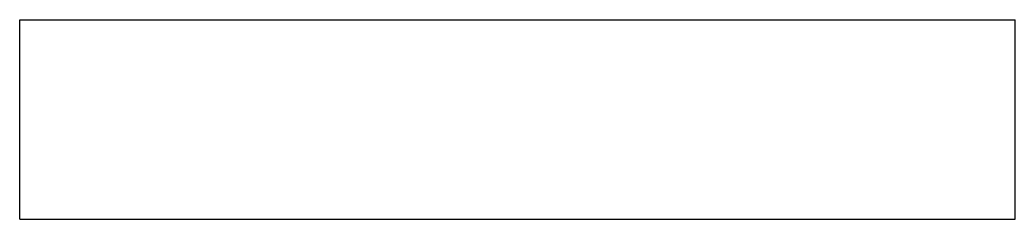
# Model space of a CAD drawing. Extents: x 0 to 15, y 0 to 3.
import ezdxf

# ---------------------------------------------------------------- set-up
doc = ezdxf.new("R2010")
doc.units = 0
doc.layers.get('0').update_dxf_attribs({"linetype": 'continuous'})

# ---------------------------------------------------------------- blocks, each defined once
blk = doc.blocks.new('BOX')
at = {"color": 0}
for p, q in [((0, 0), (0, 3)), ((0, 3), (15, 3)), ((15, 0), (15, 3)), ((0, 0), (15, 0))]:
    blk.add_line(p, q, dxfattribs=at)

msp = doc.modelspace()

# ---------------------------------------------------------------- block references
at = {"color": 0}
msp.add_blockref('BOX', (0, 0), dxfattribs=at)

doc.saveas('drawing.dxf')
